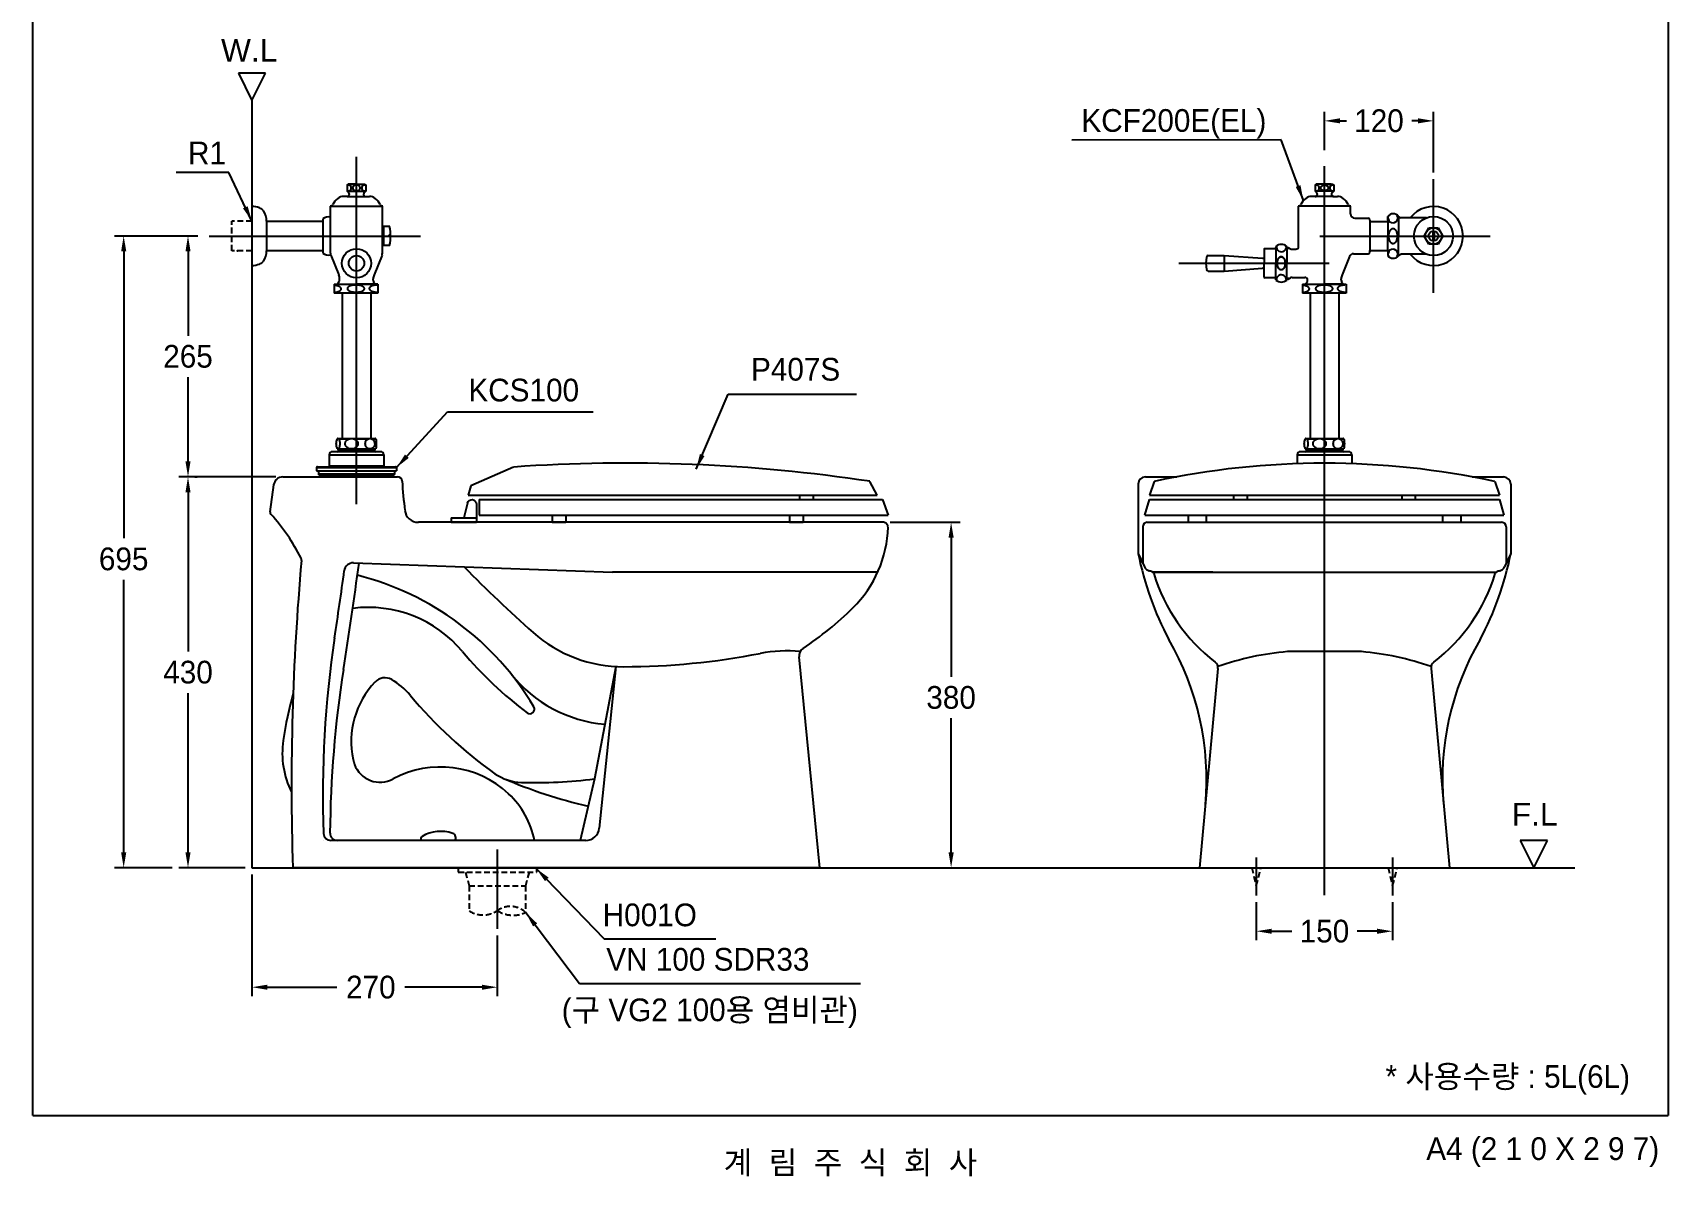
# Model space of a CAD drawing. Header units: millimetres. Extents: x 0 to 3800, y -67 to 2530.
# Drawn here: x 0 to 1800, y -67 to 1191 of the extents above; entities that cross this region are included whole.
import ezdxf
from ezdxf.enums import TextEntityAlignment as Align
from ezdxf.lldxf.tags import DXFTag

# ---------------------------------------------------------------- set-up
doc = ezdxf.new("R2010")
doc.units = ezdxf.units.MM
doc.linetypes.add('DASHED2', pattern=[9.525, 6.35, -3.175])
for name, color, linetype in [('TEXT', 7, 'Continuous'), ('내부선 및 부속', 4, 'Continuous'), ('도각라인', 255, 'Continuous'), ('외형선', 3, 'Continuous'), ('점선', 6, 'DASHED2'), ('중심선', 1, 'DASHED'), ('치수선', 7, 'Continuous')]:
    doc.layers.add(name, color=color, linetype=linetype)
doc.styles.add('____', font='')
doc.styles.add('타이틀', font='H2GTRM.TTF', dxfattribs={"height": 25})
doc.styles.get('____').set_extended_font_data('굴림')
tags = doc.linetypes.add('DASHDOT', pattern=[70, 31, -13, 13, -13]).pattern_tags.tags
tags[10:11] = [DXFTag(74, 4), DXFTag(75, 0), DXFTag(340, '0'), DXFTag(46, 0.0), DXFTag(50, 0.0), DXFTag(44, 0.0), DXFTag(45, 0.0)]
tags[8:9] = [DXFTag(74, 4), DXFTag(75, 0), DXFTag(340, '0'), DXFTag(46, 0.0), DXFTag(50, 0.0), DXFTag(44, 0.0), DXFTag(45, 0.0)]
tags[6:7] = [DXFTag(74, 4), DXFTag(75, 0), DXFTag(340, '0'), DXFTag(46, 0.0), DXFTag(50, 0.0), DXFTag(44, 0.0), DXFTag(45, 0.0)]
tags[4:5] = [DXFTag(74, 4), DXFTag(75, 0), DXFTag(340, '0'), DXFTag(46, 0.0), DXFTag(50, 0.0), DXFTag(44, 0.0), DXFTag(45, 0.0)]
tags = doc.linetypes.add('DASHED', pattern=[25.72, 12.86, -12.86]).pattern_tags.tags
tags[6:7] = [DXFTag(74, 4), DXFTag(75, 0), DXFTag(340, '0'), DXFTag(46, 0.0), DXFTag(50, 0.0), DXFTag(44, 0.0), DXFTag(45, 0.0)]
tags[4:5] = [DXFTag(74, 4), DXFTag(75, 0), DXFTag(340, '0'), DXFTag(46, 0.0), DXFTag(50, 0.0), DXFTag(44, 0.0), DXFTag(45, 0.0)]
doc.dimstyles.new('MSADIM', dxfattribs={"dimtxt": 33, "dimasz": 17, "dimexe": 10, "dimexo": 7.5, "dimgap": 10, "dimtad": 0, "dimtih": 1, "dimtoh": 1, "dimdec": 0, "dimzin": 1, "dimdsep": 46, "dimtxsty": '____', "dimcen": 11.25, "dimadec": 0, "dimazin": 0, "dimtfac": 1, "dimtdec": 0, "dimtix": 1, "dimtmove": 0, "dimatfit": 3, "dimfxl": 1, "dimtolj": 1, "dimtzin": 1, "dimarcsym": 0})

# ---------------------------------------------------------------- blocks, each defined once
blk = doc.blocks.new('*D9')
at = {"layer": '치수선', "color": 0, "linetype": 'Continuous', "lineweight": -2, "transparency": 16777216}
for p, q in [((181.8, 967.6), (160.9, 967.6)), ((170.9, 950.6), (170.9, 857.9)), ((170.9, 719.6), (170.9, 812.3)), ((267.6, 702.6), (160.9, 702.6))]:
    blk.add_line(p, q, dxfattribs=at)
at = {"layer": '치수선', "color": 0, "linetype": 'Continuous', "transparency": 16777216}
for points in [[(168.1, 950.6), (173.7, 950.6), (170.9, 967.6)], [(168.1, 719.6), (173.7, 719.6), (170.9, 702.6)]]:
    blk.add_solid(points, dxfattribs=at)
at = {"layer": '치수선', "color": 0, "linetype": 'Continuous', "transparency": 16777216, "insert": (170.9, 835.1), "char_height": 25, "attachment_point": 5, "style": '____'}
blk.add_mtext('\\A1;265', dxfattribs=at)
blk = doc.blocks.new('*D10')
at = {"layer": '치수선', "color": 0, "linetype": 'Continuous', "lineweight": -2, "transparency": 16777216}
for p, q in [((178.4, 702.6), (180.9, 702.6)), ((170.9, 685.6), (170.9, 510.4)), ((170.9, 289.6), (170.9, 464.8)), ((233.8, 272.6), (160.9, 272.6))]:
    blk.add_line(p, q, dxfattribs=at)
at = {"layer": '치수선', "color": 0, "linetype": 'Continuous', "transparency": 16777216}
for points in [[(168.1, 685.6), (173.7, 685.6), (170.9, 702.6)], [(168.1, 289.6), (173.7, 289.6), (170.9, 272.6)]]:
    blk.add_solid(points, dxfattribs=at)
at = {"layer": '치수선', "color": 0, "linetype": 'Continuous', "transparency": 16777216, "insert": (170.9, 487.6), "char_height": 25, "attachment_point": 5, "style": '____'}
blk.add_mtext('\\A1;430', dxfattribs=at)
blk = doc.blocks.new('*D11')
at = {"layer": '치수선', "color": 0, "linetype": 'Continuous', "lineweight": -2, "transparency": 16777216}
for p, q in [((181.8, 967.6), (90.1, 967.6)), ((100.1, 950.6), (100.1, 635)), ((100.1, 289.6), (100.1, 589.4)), ((153.4, 272.6), (90.1, 272.6))]:
    blk.add_line(p, q, dxfattribs=at)
at = {"layer": '치수선', "color": 0, "linetype": 'Continuous', "transparency": 16777216}
for points in [[(97.3, 950.6), (103, 950.6), (100.1, 967.6)], [(97.3, 289.6), (103, 289.6), (100.1, 272.6)]]:
    blk.add_solid(points, dxfattribs=at)
at = {"layer": '치수선', "color": 0, "linetype": 'Continuous', "transparency": 16777216, "insert": (100.1, 612.2), "char_height": 25, "attachment_point": 5, "style": '____'}
blk.add_mtext('\\A1;695', dxfattribs=at)
blk = doc.blocks.new('*D12')
at = {"layer": '치수선', "color": 0, "linetype": 'Continuous', "lineweight": -2, "transparency": 16777216}
for p, q in [((241.3, 265.1), (241.3, 131.1)), ((511.3, 197.9), (511.3, 131.1)), ((258.3, 141.1), (334.8, 141.1)), ((494.3, 141.1), (409.4, 141.1))]:
    blk.add_line(p, q, dxfattribs=at)
at = {"layer": '치수선', "color": 0, "linetype": 'Continuous', "transparency": 16777216}
for points in [[(258.3, 143.9), (258.3, 138.3), (241.3, 141.1)], [(494.3, 143.9), (494.3, 138.3), (511.3, 141.1)]]:
    blk.add_solid(points, dxfattribs=at)
at = {"layer": '치수선', "color": 0, "linetype": 'Continuous', "transparency": 16777216, "insert": (372.1, 141.1), "char_height": 25, "attachment_point": 5, "style": '____'}
blk.add_mtext('\\A1;270', dxfattribs=at)
blk = doc.blocks.new('*D13')
at = {"layer": '치수선', "color": 0, "linetype": 'Continuous', "lineweight": -2, "transparency": 16777216}
for p, q in [((943.8, 652.6), (1020.7, 652.6)), ((1010.7, 635.6), (1010.7, 482.6)), ((1010.7, 289.6), (1010.7, 437)), ((940.8, 272.6), (1020.7, 272.6))]:
    blk.add_line(p, q, dxfattribs=at)
at = {"layer": '치수선', "color": 0, "linetype": 'Continuous', "transparency": 16777216}
for points in [[(1007.9, 635.6), (1013.6, 635.6), (1010.7, 652.6)], [(1007.9, 289.6), (1013.6, 289.6), (1010.7, 272.6)]]:
    blk.add_solid(points, dxfattribs=at)
at = {"layer": '치수선', "color": 0, "linetype": 'Continuous', "transparency": 16777216, "insert": (1010.7, 459.8), "char_height": 25, "attachment_point": 5, "style": '____'}
blk.add_mtext('\\A1;380', dxfattribs=at)
blk = doc.blocks.new('*D14')
at = {"layer": '치수선', "color": 0, "linetype": 'Continuous', "lineweight": -2, "transparency": 16777216}
for p, q in [((1346.6, 234.7), (1346.6, 192.7)), ((1496.6, 234.7), (1496.6, 192.7)), ((1363.6, 202.7), (1385.7, 202.7)), ((1479.6, 202.7), (1457.6, 202.7))]:
    blk.add_line(p, q, dxfattribs=at)
at = {"layer": '치수선', "color": 0, "linetype": 'Continuous', "transparency": 16777216}
for points in [[(1363.6, 205.5), (1363.6, 199.9), (1346.6, 202.7)], [(1479.6, 205.5), (1479.6, 199.9), (1496.6, 202.7)]]:
    blk.add_solid(points, dxfattribs=at)
at = {"layer": '치수선', "color": 0, "linetype": 'Continuous', "transparency": 16777216, "insert": (1421.6, 202.7), "char_height": 25, "attachment_point": 5, "style": '____'}
blk.add_mtext('\\A1;150', dxfattribs=at)
blk = doc.blocks.new('*D15')
at = {"layer": '치수선', "color": 0, "linetype": 'Continuous', "lineweight": -2, "transparency": 16777216}
for p, q in [((1421.6, 1062.1), (1421.6, 1104.3)), ((1541.6, 1037.6), (1541.6, 1104.3)), ((1438.6, 1094.3), (1445.7, 1094.3)), ((1524.6, 1094.3), (1517.6, 1094.3))]:
    blk.add_line(p, q, dxfattribs=at)
at = {"layer": '치수선', "color": 0, "linetype": 'Continuous', "transparency": 16777216}
for points in [[(1438.6, 1097.1), (1438.6, 1091.5), (1421.6, 1094.3)], [(1524.6, 1097.1), (1524.6, 1091.5), (1541.6, 1094.3)]]:
    blk.add_solid(points, dxfattribs=at)
at = {"layer": '치수선', "color": 0, "linetype": 'Continuous', "transparency": 16777216, "insert": (1481.6, 1094.3), "char_height": 25, "attachment_point": 5, "style": '____'}
blk.add_mtext('\\A1;120', dxfattribs=at)

msp = doc.modelspace()

# ---------------------------------------------------------------- linework, layer by layer
at = {"layer": '내부선 및 부속', "linetype": 'Continuous'}
for p, q in [((346, 1011.1), (341.9, 1011.1)), ((347.3, 1024.6), (345.9, 1023.8)), ((345.9, 1023.8), (345.9, 1016.8)), ((345.9, 1016.8), (346.8, 1016.1)), ((345.9, 1016.8), (347.5, 1015.6)), ((345.9, 1016.8), (366.7, 1016.8)), ((346, 1011.1), (366.6, 1011.1)), ((356.3, 1024.6), (347.3, 1024.6)), ((348.8, 1024.6), (365.3, 1024.6)), ((366.7, 1016.8), (365.2, 1015.6)), ((365.3, 1024.6), (366.7, 1023.8)), ((366.7, 1016.8), (365.9, 1016.1)), ((366.6, 1011.1), (370.8, 1011.1)), ((366.7, 1023.8), (366.7, 1016.8)), ((1411.3, 1011.1), (1407.2, 1011.1)), ((1412.6, 1024.6), (1411.3, 1023.8)), ((1411.3, 1023.8), (1411.3, 1016.8)), ((1411.3, 1016.8), (1412.1, 1016.1)), ((1411.3, 1016.8), (1412.8, 1015.6)), ((1432, 1016.8), (1411.3, 1016.8)), ((1431.9, 1011.1), (1411.3, 1011.1)), ((1429.1, 1024.6), (1412.6, 1024.6)), ((1421.6, 1024.6), (1430.6, 1024.6)), ((1432, 1016.8), (1430.5, 1015.6)), ((1430.6, 1024.6), (1432, 1023.8)), ((1432, 1016.8), (1431.2, 1016.1)), ((1431.9, 1011.1), (1436.1, 1011.1)), ((1432, 1023.8), (1432, 1016.8)), ((327.8, 1000.6), (384.8, 1000.5)), ((327.8, 948.6), (327.8, 1000.6)), ((384.8, 1000.5), (384.7, 1000.6)), ((384.8, 948.6), (384.8, 1000.6)), ((1393.1, 998.6), (1393.1, 1000.6)), ((1393.1, 1000.5), (1393.3, 1000.6)), ((1450.1, 1000.6), (1393.1, 1000.5)), ((1393.1, 956.1), (1393.1, 998.6)), ((1450.1, 998.6), (1450.1, 1000.6)), ((1450.1, 992.1), (1450.1, 998.6)), ((257.3, 983.9), (257.3, 951.4)), ((257.3, 983.9), (319.3, 983.9)), ((319.3, 986.6), (319.3, 967.6)), ((386, 978), (385.5, 976.9)), ((386, 978), (386, 957.2)), ((393, 978), (386, 978)), ((1455.1, 987.1), (1469.6, 987.1)), ((1471.6, 985.1), (1471.6, 983.6)), ((1471.6, 983.6), (1471.6, 950.1)), ((1471.6, 983.6), (1491.3, 983.6)), ((1491.3, 984.9), (1491.3, 989.1)), ((1491.3, 984.9), (1491.3, 967.6)), ((1503, 988.6), (1503, 989.4)), ((1503, 989.2), (1505.7, 987.6)), ((1503, 988.6), (1503, 967.6)), ((1533.8, 987.6), (1505.7, 987.6)), ((1531.3, 967.6), (1536.4, 976.6)), ((1536.4, 976.6), (1546.8, 976.6)), ((1540.9, 973), (1540.9, 962.3)), ((1542.4, 973), (1542.4, 962.3)), ((1546.8, 976.6), (1552, 967.6)), ((319.3, 967.6), (319.3, 948.6)), ((386, 957.2), (385.5, 958.4)), ((393, 957.2), (386, 957.2)), ((393.8, 968.4), (391.8, 968.4)), ((391.8, 968.4), (391.8, 966.9)), ((393.8, 966.9), (391.8, 966.9)), ((1368.1, 956.1), (1368.1, 937.6)), ((1380.1, 956.1), (1380.1, 937.6)), ((1380.1, 955.1), (1381.6, 955.1)), ((1380.1, 954.1), (1383.4, 954.1)), ((1381.6, 955.1), (1384.4, 953.5)), ((1381.6, 954.1), (1381.6, 955.1)), ((1491.3, 950.4), (1491.3, 967.6)), ((1503, 946.6), (1503, 967.6)), ((1536.4, 958.6), (1531.3, 967.6)), ((1546.8, 958.6), (1536.4, 958.6)), ((1552, 967.6), (1546.8, 958.6)), ((319.3, 951.4), (257.3, 951.4)), ((328.2, 946.7), (337, 924.8)), ((384.5, 946.7), (375.7, 924.8)), ((1293.8, 946.1), (1311.2, 946.1)), ((1311.2, 946.1), (1311.2, 929.1)), ((1311.2, 946.1), (1353.4, 943.1)), ((1355.1, 952.6), (1355.1, 948.4)), ((1355.1, 948.4), (1355.1, 937.6)), ((1355.1, 922.6), (1355.1, 937.6)), ((1367.1, 953.6), (1356.1, 953.6)), ((1368.1, 919.2), (1368.1, 937.6)), ((1380.1, 919.2), (1380.1, 937.6)), ((1385.9, 953.1), (1390.1, 953.1)), ((1449.1, 945), (1441, 924.8)), ((1453.7, 948.1), (1469.6, 948.1)), ((1471.6, 950.1), (1471.6, 951.6)), ((1471.6, 951.6), (1491.3, 951.6)), ((1471.6, 951.6), (1491.3, 951.6)), ((1491.3, 950.4), (1491.3, 951.6)), ((1491.3, 950.4), (1491.3, 946.1)), ((1491.3, 950.4), (1491.3, 946.1)), ((1503, 946), (1505.7, 947.6)), ((1503, 946.6), (1503, 947.5)), ((1503, 946.6), (1503, 945.8)), ((1533.8, 947.6), (1505.7, 947.6)), ((337.8, 919), (337.8, 920.3)), ((374.8, 919), (374.8, 920.3)), ((374.8, 918.7), (374.8, 919.1)), ((1293.8, 929.1), (1311.2, 929.1)), ((1311.2, 929.1), (1353.4, 932.1)), ((1367.1, 921.6), (1356.1, 921.6)), ((1380.1, 921.1), (1383.4, 921.1)), ((1380.1, 920.1), (1381.6, 920.1)), ((1381.6, 920.1), (1384.4, 921.7)), ((1381.6, 921.1), (1381.6, 920.1)), ((1385.9, 922.1), (1400.1, 922.1)), ((1403.1, 918.7), (1403.1, 919.1)), ((1440.1, 919), (1440.1, 920.3)), ((331.8, 914.6), (331.8, 904.6)), ((331.8, 914.6), (355.8, 914.6)), ((379.8, 904.6), (331.8, 904.6)), ((335.9, 914.6), (336.1, 914.6)), ((336.3, 915.6), (337.4, 917.5)), ((336.3, 914.6), (336.3, 915.6)), ((340.4, 904.6), (340.4, 744.8)), ((379.8, 914.6), (355.8, 914.6)), ((356.1, 914.6), (376.6, 914.6)), ((372.2, 904.6), (372.2, 744.8)), ((376.3, 915.6), (375.1, 917.7)), ((376.2, 914.6), (376.1, 914.6)), ((376.2, 914.6), (376.6, 914.6)), ((376.3, 914.6), (376.3, 915.6)), ((379.8, 914.6), (379.8, 904.6)), ((1397.4, 914.6), (1421.4, 914.6)), ((1397.4, 914.6), (1397.4, 904.6)), ((1445.4, 904.6), (1397.4, 904.6)), ((1401.5, 914.6), (1401.6, 914.6)), ((1401.6, 915.6), (1402.9, 917.7)), ((1401.6, 914.6), (1401.6, 915.6)), ((1405.8, 904.6), (1405.8, 744.8)), ((1442.4, 914.6), (1421.4, 914.6)), ((1421.6, 914.6), (1445.4, 914.6)), ((1437.5, 904.6), (1437.5, 744.8)), ((1441.6, 915.6), (1440.5, 917.5)), ((1441.6, 914.6), (1441.6, 915.6)), ((1441.8, 914.6), (1441.6, 914.6)), ((1441.8, 914.6), (1442.2, 914.6)), ((1445.4, 914.6), (1445.4, 904.6)), ((529.3, 713.4), (482.3, 692.6)), ((482.3, 692.6), (479.3, 682.6)), ((929.3, 682.6), (921.3, 697.6)), ((1234.1, 697.6), (1229.1, 682.6)), ((1609.1, 697.6), (1614.1, 682.6)), ((478.5, 673.8), (474.4, 657.6)), ((479.3, 682.6), (929.3, 682.6)), ((488.3, 672.6), (488.3, 652.6)), ((491.3, 677.6), (935.3, 677.6)), ((491.3, 677.6), (491.3, 660.6)), ((843.8, 682.6), (843.8, 677.6)), ((858.8, 682.6), (858.8, 677.6)), ((935.3, 677.6), (941.3, 660.6)), ((1224.1, 660.6), (1229.1, 677.6)), ((1229.1, 682.6), (1614.1, 682.6)), ((1229.1, 677.6), (1614.1, 677.6)), ((1321.6, 682.6), (1321.6, 677.6)), ((1336.6, 682.6), (1336.6, 677.6)), ((1506.6, 682.6), (1506.6, 677.6)), ((1521.6, 682.6), (1521.6, 677.6)), ((1614.1, 677.6), (1619.1, 660.6)), ((460.7, 657.6), (488.3, 657.6)), ((460.7, 657.6), (460.7, 652.6)), ((460.7, 652.6), (488.3, 652.6)), ((491.3, 660.6), (941.3, 660.6)), ((571.7, 660.6), (571.7, 652.6)), ((571.7, 652.6), (586.7, 652.6)), ((586.7, 660.6), (586.7, 652.6)), ((833, 660.6), (833, 652.6)), ((833, 652.6), (848, 652.6)), ((848, 660.6), (848, 652.6)), ((1224.1, 660.6), (1619.1, 660.6)), ((1271.6, 660.6), (1271.6, 652.6)), ((1291.6, 660.6), (1291.6, 652.6)), ((1551.6, 660.6), (1551.6, 652.6)), ((1571.6, 660.6), (1571.6, 652.6))]:
    msp.add_line(p, q, dxfattribs=at)
at = {"layer": '내부선 및 부속'}
for p, q in [((335.2, 744.5), (335.4, 744.5)), ((335.7, 744.8), (377, 744.8)), ((336.6, 744.5), (348.6, 744.5)), ((353.2, 744.5), (369.5, 744.5)), ((372.8, 744.5), (377.5, 744.5)), ((1400.5, 744.5), (1400.8, 744.5)), ((1401, 744.8), (1442.3, 744.8)), ((1402, 744.5), (1413.9, 744.5)), ((1418.5, 744.5), (1434.8, 744.5)), ((1438.2, 744.5), (1442.8, 744.5)), ((326.3, 726.8), (326.1, 714.3)), ((326.3, 726.8), (386.4, 726.8)), ((382.9, 730.3), (329.8, 730.3)), ((335.2, 733.6), (335.4, 733.6)), ((335.7, 733.3), (377, 733.3)), ((336.3, 733.3), (336.3, 731.3)), ((376.3, 731.3), (336.3, 731.3)), ((336.6, 733.6), (348.6, 733.6)), ((353.2, 733.6), (369.5, 733.6)), ((372.8, 733.6), (377.5, 733.6)), ((376.3, 733.3), (376.3, 731.3)), ((386.4, 726.8), (386.5, 714.3)), ((1391.6, 726.8), (1391.5, 717.1)), ((1391.6, 726.8), (1451.7, 726.8)), ((1448.2, 730.3), (1395.1, 730.3)), ((1400.5, 733.6), (1400.8, 733.6)), ((1401, 733.3), (1442.3, 733.3)), ((1401.6, 733.3), (1401.6, 731.3)), ((1441.6, 731.3), (1401.6, 731.3)), ((1402, 733.6), (1413.9, 733.6)), ((1418.5, 733.6), (1434.8, 733.6)), ((1438.2, 733.6), (1442.8, 733.6)), ((1441.6, 733.3), (1441.6, 731.3)), ((1451.7, 726.8), (1451.8, 717.1)), ((312.4, 712.8), (312.3, 709.3)), ((312.3, 709.3), (400.3, 709.3)), ((312.4, 712.8), (400.3, 712.8)), ((313.4, 713.8), (399.3, 713.8)), ((314.7, 709.3), (314.5, 705.6)), ((398.1, 705.6), (314.5, 705.6)), ((397.6, 705), (315, 705)), ((315.9, 705), (315.9, 702.6)), ((396.7, 702.6), (315.9, 702.6)), ((386.5, 714.3), (326.1, 714.3)), ((396.8, 705), (396.7, 702.6)), ((398, 709.3), (398.1, 705.6)), ((400.3, 712.8), (400.3, 709.3))]:
    msp.add_line(p, q, dxfattribs=at)
at = {"layer": '내부선 및 부속', "linetype": 'Continuous', "flags": 128}
msp.add_lwpolyline([(478.5, 673.8, -0.883848), (488.3, 672.6)], format="xyb", dxfattribs=at)
at = {"layer": '내부선 및 부속', "linetype": 'Continuous'}
for centre, radius in [((1541.6, 967.6), 21.5), ((1541.6, 967.6), 9), ((1541.6, 967.6), 5.4), ((356.3, 937.6), 16), ((356.3, 937.6), 8.5)]:
    msp.add_circle(centre, radius, dxfattribs=at)
for centre, radius, start, end in [((348, 993.2), 20, 127.8233, 153.2498), ((341.9, 1001.1), 10, 90, 127.8233), ((347.3, 1020.4), 3.24, 244.0741, 115.9259), ((346, 1013.6), 2.5, 270, 54.4756), ((365.3, 1020.4), 3.24, 64.0741, 295.9259), ((366.6, 1013.6), 2.5, 125.5244, 270), ((370.8, 1001.1), 10, 52.1767, 90), ((364.6, 993.2), 20, 26.7502, 52.1767), ((1413.3, 993.2), 20, 127.8233, 153.2498), ((1407.2, 1001.1), 10, 90, 127.8233), ((1412.7, 1020.4), 3.24, 244.0741, 115.9259), ((1411.3, 1013.6), 2.5, 270, 54.4756), ((1430.6, 1020.4), 3.24, 64.0741, 295.9259), ((1431.9, 1013.6), 2.5, 125.5244, 270), ((1436.1, 1001.1), 10, 52.1767, 90), ((1430, 993.2), 20, 26.7502, 52.1767), ((239.8, 970.2), 30, 70.9929, 87.134), ((246, 989.2), 10, 37.1965, 68.8073), ((237.3, 984.1), 20, 359.2838, 33.7923), ((327.5, 1003.6), 3, 276.7194, 333.4346), ((385.2, 1003.6), 3, 206.5654, 263.2806), ((1392.8, 1003.6), 3, 276.7194, 333.4346), ((1450.5, 1003.6), 3, 206.5654, 263.2806), ((1455.1, 992.1), 5, 180, 270), ((1497.3, 984.6), 7.5, 39.9055, 143.1301), ((1496.9, 987.6), 5.44, 154.1576, 28.8551), ((1541.6, 967.6), 32.5, 217.9799, 142.0201), ((325.3, 978.6), 10, 75.6711, 127.05), ((384.3, 977.4), 1.3, 292.6199, 334.4413), ((323.8, 967.6), 70, 4.4244, 8.5378), ((323.8, 967.6), 70, 0.6139, 4.4244), ((1469.6, 985.1), 2, 0, 90), ((384.3, 957.8), 1.3, 25.5587, 67.3801), ((323.8, 967.6), 70, 351.4622, 355.5756), ((323.8, 967.6), 70, 355.5756, 359.3861), ((1367.1, 954.6), 1, 270, 0), ((1374.1, 949.4), 9, 48.1897, 131.8103), ((1374.1, 955.5), 5.22, 171.2455, 12.9421), ((1390.1, 956.1), 3, 270, 0), ((239.8, 965.1), 30, 272.866, 289.0071), ((246, 946), 10, 291.1927, 322.8035), ((237.3, 951.1), 20, 326.2077, 0.7162), ((325.3, 956.6), 10, 232.95, 285.8888), ((332.8, 948.6), 5, 180, 201.8014), ((379.8, 948.6), 5, 338.1986, 0), ((1327.8, 937.6), 36.6, 169.1799, 190.8201), ((1293.8, 944.1), 2, 90, 169.1799), ((1353.6, 947.1), 4, 266.3211, 292.0243), ((1356.1, 952.6), 1, 90, 180), ((1385.9, 956.1), 3, 240, 270), ((1453.7, 943.1), 5, 90, 158.1986), ((1469.6, 950.1), 2, 270, 0), ((1497.3, 950.6), 7.5, 216.8699, 320.0945), ((1496.9, 947.6), 5.44, 331.1449, 205.8424), ((325.8, 920.3), 12, 0, 21.8014), ((334.8, 919), 3, 330, 0), ((386.8, 920.3), 12, 158.1986, 180), ((376.8, 918.7), 2, 180, 210), ((1293.8, 931.1), 2, 190.8201, 270), ((1353.6, 928.1), 4, 67.9757, 93.6789), ((1356.1, 922.6), 1, 180, 270), ((1367.1, 920.6), 1, 0, 90), ((1374.1, 925.9), 9, 228.1897, 311.8103), ((1374.1, 919.7), 5.22, 347.0579, 188.7545), ((1385.9, 919.1), 3, 90, 120), ((1400.1, 919.1), 3, 0, 90), ((1401.1, 918.7), 2, 330, 0), ((1452.1, 920.3), 12, 158.1986, 180), ((1443.1, 919), 3, 180, 210), ((653.2, -1089.5), 1807.2, 81.4679, 93.9308), ((1421.6, -171.3), 888.9, 77.8229, 102.1771)]:
    msp.add_arc(centre, radius, start, end, dxfattribs=at)
at = {"layer": '내부선 및 부속'}
for centre, radius, start, end in [((335.7, 744.3), 0.5, 90, 157.6398), ((377, 744.3), 0.5, 22.3602, 90), ((1401, 744.3), 0.5, 90, 157.6398), ((1442.3, 744.3), 0.5, 22.3602, 90), ((329.8, 726.8), 3.5, 90, 179.3055), ((335.7, 733.8), 0.5, 202.3602, 270), ((335.3, 731.3), 1, 270, 0), ((377.3, 731.3), 1, 180, 270), ((377, 733.8), 0.5, 270, 337.6398), ((382.9, 726.8), 3.5, 0.6945, 90), ((1395.1, 726.8), 3.5, 90, 179.3055), ((1401, 733.8), 0.5, 202.3602, 270), ((1400.6, 731.3), 1, 270, 0), ((1442.6, 731.3), 1, 180, 270), ((1442.3, 733.8), 0.5, 270, 337.6398), ((1448.2, 726.8), 3.5, 0.6945, 90), ((313.4, 712.8), 1, 90, 179.3634), ((315, 705.5), 0.5, 178, 270), ((325.6, 714.3), 0.5, 270, 359.3055), ((387, 714.3), 0.5, 180.6945, 270), ((397.6, 705.5), 0.5, 270, 2), ((399.3, 712.8), 1, 0.6366, 90)]:
    msp.add_arc(centre, radius, start, end, dxfattribs=at)
at = {"layer": '내부선 및 부속', "linetype": 'Continuous'}
for points, weights in [([(356.3, 1023.6), (352.1, 1023.6), (352.1, 1020.5)], [1, 0.707106769085, 1]), ([(352.1, 1020.5), (352.1, 1017.4), (356.3, 1017.4)], [1, 0.707106769085, 1]), ([(360.4, 1020.5), (360.4, 1023.6), (356.3, 1023.6)], [1, 0.707106769085, 1]), ([(356.3, 1017.4), (360.4, 1017.4), (360.4, 1020.5)], [1, 0.707106769085, 1]), ([(1417.5, 1020.5), (1417.5, 1023.6), (1421.7, 1023.6)], [1, 0.707106769085, 1]), ([(1421.7, 1017.4), (1417.5, 1017.4), (1417.5, 1020.5)], [1, 0.707106769085, 1]), ([(1421.7, 1023.6), (1425.8, 1023.6), (1425.8, 1020.5)], [1, 0.707106769085, 1]), ([(1425.8, 1020.5), (1425.8, 1017.4), (1421.7, 1017.4)], [1, 0.707106769085, 1]), ([(1492.5, 967.5), (1492.5, 975.9), (1497.1, 975.9)], [1, 0.707106769085, 1]), ([(1497.1, 975.9), (1501.6, 975.9), (1501.6, 967.5)], [1, 0.707106769085, 1]), ([(1497.1, 959.1), (1492.5, 959.1), (1492.5, 967.5)], [1, 0.707106769085, 1]), ([(1501.6, 967.5), (1501.6, 959.1), (1497.1, 959.1)], [1, 0.707106769085, 1]), ([(1374, 944.8), (1369.4, 944.8), (1369.4, 937.7)], [1, 0.707106769085, 1]), ([(1369.4, 937.6), (1369.4, 944.7), (1374, 944.7)], [1, 0.707106769085, 1]), ([(1369.4, 937.7), (1369.4, 930.6), (1374, 930.6)], [1, 0.707106769085, 1]), ([(1374, 930.4), (1369.4, 930.4), (1369.4, 937.6)], [1, 0.707106769085, 1]), ([(1378.6, 937.7), (1378.6, 944.8), (1374, 944.8)], [1, 0.707106769085, 1]), ([(1374, 944.7), (1378.6, 944.7), (1378.6, 937.6)], [1, 0.707106769085, 1]), ([(1374, 930.6), (1378.6, 930.6), (1378.6, 937.7)], [1, 0.707106769085, 1]), ([(1378.6, 937.6), (1378.6, 930.4), (1374, 930.4)], [1, 0.707106769085, 1]), ([(331.8, 905.6), (339.5, 906.2), (339.5, 909.4)], [0.934149503708, 0.74491161108, 1]), ([(339.5, 909.4), (339.5, 912.5), (332.3, 913.3)], [1, 0.75529140234, 0.919484734535]), ([(355.7, 913.7), (346.3, 913.7), (346.3, 909.7)], [1, 0.707106769085, 1]), ([(346.3, 909.7), (346.3, 905.8), (355.7, 905.8)], [1, 0.707106769085, 1]), ([(365.1, 909.7), (365.1, 913.7), (355.7, 913.7)], [1, 0.707106769085, 1]), ([(355.7, 905.8), (365.1, 905.8), (365.1, 909.7)], [1, 0.707106769085, 1]), ([(379, 913.7), (370.4, 913.4), (370.4, 909.8)], [0.964678823948, 0.725984036922, 1]), ([(370.4, 909.8), (370.4, 905.8), (379.8, 905.8)], [1, 0.707261145115, 0.999691426754]), ([(1397.4, 905.6), (1405, 906.2), (1405, 909.4)], [0.934149503708, 0.74491161108, 1]), ([(1405, 909.4), (1405, 912.5), (1397.9, 913.3)], [1, 0.75529140234, 0.919484734535]), ([(1421.2, 913.7), (1411.8, 913.7), (1411.8, 909.7)], [1, 0.707106769085, 1]), ([(1411.8, 909.7), (1411.8, 905.8), (1421.2, 905.8)], [1, 0.707106769085, 1]), ([(1430.7, 909.7), (1430.7, 913.7), (1421.2, 913.7)], [1, 0.707106769085, 1]), ([(1421.2, 905.8), (1430.7, 905.8), (1430.7, 909.7)], [1, 0.707106769085, 1]), ([(1444.5, 913.7), (1436, 913.4), (1436, 909.8)], [0.964678823948, 0.725984036922, 1]), ([(1436, 909.8), (1436, 905.8), (1445.4, 905.8)], [1, 0.707261145115, 0.999691426754])]:
    msp.add_rational_spline(points, weights, degree=2, dxfattribs=at)
at = {"layer": '내부선 및 부속'}
for points, knots in [([(334.6, 735.4), (334.4, 735.9), (334.2, 737.1), (334.1, 739.1), (334.2, 741), (334.4, 742.2), (334.6, 742.7)], [0, 0, 0, 0, 0.22782, 0.499997, 0.77219, 1, 1, 1, 1]), ([(335.2, 744.5), (335.1, 744.3), (334.9, 743.8), (334.7, 743.2), (334.6, 742.7)], [0, 0, 0, 0, 0.254027, 1, 1, 1, 1]), ([(334.6, 742.7), (334.7, 743.1), (334.8, 743.5), (335.1, 744.1), (335.3, 744.3), (335.3, 744.4)], [0, 0, 0, 0, 0.573123, 0.803858, 1, 1, 1, 1]), ([(335.3, 744.4), (335.3, 744.4), (335.4, 744.4), (335.4, 744.5), (335.4, 744.5)], [0, 0, 0, 0, 0.25775, 1, 1, 1, 1]), ([(335.4, 744.5), (335.5, 744.6), (335.7, 744.7), (336, 744.7), (336.4, 744.7), (336.6, 744.6), (336.6, 744.5)], [0, 0, 0, 0, 0.262199, 0.5, 0.737801, 1, 1, 1, 1]), ([(336.6, 744.5), (336.8, 744.4), (337, 744), (337.2, 743.6), (337.3, 743.4)], [0, 0, 0, 0, 0.435949, 1, 1, 1, 1]), ([(337.3, 743.4), (337.4, 743), (337.6, 742.2), (337.9, 740.9), (338, 739.3), (337.9, 737.8), (337.7, 736.3), (337.4, 735.2), (337.1, 734.4), (336.9, 733.9), (336.7, 733.7), (336.6, 733.6)], [0, 0, 0, 0, 0.111596, 0.24947, 0.407177, 0.56844, 0.7146, 0.835755, 0.930172, 0.967952, 1, 1, 1, 1]), ([(348.6, 733.6), (348, 733.8), (346.8, 734.3), (345.5, 735.3), (344.7, 736.3), (344.2, 737.1), (343.9, 738.1), (343.7, 739.1), (343.9, 740), (344.2, 741), (344.7, 741.8), (345.5, 742.8), (346.8, 743.8), (348, 744.3), (348.6, 744.5)], [0, 0, 0, 0, 0.123247, 0.247361, 0.310061, 0.373108, 0.436462, 0.5, 0.563539, 0.626894, 0.689943, 0.752643, 0.876759, 1, 1, 1, 1]), ([(348.6, 744.5), (348.7, 744.5), (348.9, 744.6), (349.3, 744.6), (349.7, 744.7), (350.3, 744.7), (350.9, 744.7), (351.5, 744.7), (352, 744.7), (352.5, 744.6), (352.9, 744.6), (353.1, 744.5), (353.2, 744.5)], [0, 0, 0, 0, 0.062559, 0.12508, 0.250065, 0.375035, 0.5, 0.624966, 0.749935, 0.87492, 0.937441, 1, 1, 1, 1]), ([(353.2, 744.5), (353.8, 744.3), (355, 743.8), (356.3, 742.8), (357.1, 741.8), (357.6, 741), (357.9, 740), (358, 739.1), (357.9, 738.1), (357.6, 737.1), (357.1, 736.3), (356.3, 735.3), (355, 734.3), (353.8, 733.8), (353.2, 733.6)], [0, 0, 0, 0, 0.123276, 0.247388, 0.310077, 0.37311, 0.436457, 0.499999, 0.563544, 0.626897, 0.689931, 0.752615, 0.876724, 1, 1, 1, 1]), ([(369.5, 733.6), (369, 733.8), (368.4, 734.2), (367.6, 734.9), (366.9, 735.8), (366.2, 737.2), (365.9, 739.1), (366.2, 741), (366.9, 742.3), (367.6, 743.2), (368.4, 743.9), (369, 744.3), (369.5, 744.5)], [0, 0, 0, 0, 0.108635, 0.166542, 0.227368, 0.358414, 0.500001, 0.641587, 0.772633, 0.833459, 0.891366, 1, 1, 1, 1]), ([(369.5, 744.5), (369.6, 744.5), (369.7, 744.6), (370, 744.6), (370.3, 744.7), (370.8, 744.7), (371.2, 744.7), (371.6, 744.7), (372, 744.7), (372.4, 744.6), (372.6, 744.6), (372.8, 744.5), (372.8, 744.5)], [0, 0, 0, 0, 0.063494, 0.12628, 0.251103, 0.3756, 0.5, 0.6244, 0.748896, 0.87372, 0.936506, 1, 1, 1, 1]), ([(372.8, 744.5), (373.3, 744.3), (374.3, 743.7), (375.1, 742.9), (375.4, 742.4)], [0, 0, 0, 0, 0.476353, 1, 1, 1, 1]), ([(375.4, 742.4), (375.6, 742), (376, 741.2), (376.4, 739.8), (376.4, 738.4), (376.1, 737), (375.5, 735.8), (374.7, 734.8), (373.8, 734.1), (373.2, 733.7), (372.8, 733.6)], [0, 0, 0, 0, 0.127441, 0.263144, 0.402472, 0.538495, 0.666392, 0.78507, 0.895641, 1, 1, 1, 1]), ([(377.5, 744.5), (377.5, 744.3), (377.7, 743.8), (377.9, 743.2), (378.1, 742.7)], [0, 0, 0, 0, 0.254027, 1, 1, 1, 1]), ([(378.1, 735.4), (378.2, 735.9), (378.4, 737.1), (378.5, 739.1), (378.4, 741), (378.2, 742.2), (378.1, 742.7)], [0, 0, 0, 0, 0.22782, 0.499997, 0.77219, 1, 1, 1, 1]), ([(1399.9, 735.4), (1399.8, 735.9), (1399.5, 737.1), (1399.4, 739.1), (1399.5, 741), (1399.8, 742.2), (1399.9, 742.7)], [0, 0, 0, 0, 0.22782, 0.499997, 0.77219, 1, 1, 1, 1]), ([(1400.5, 744.5), (1400.5, 744.3), (1400.2, 743.8), (1400, 743.2), (1399.9, 742.7)], [0, 0, 0, 0, 0.254027, 1, 1, 1, 1]), ([(1399.9, 742.7), (1400, 743.1), (1400.2, 743.5), (1400.4, 744.1), (1400.6, 744.3), (1400.7, 744.4)], [0, 0, 0, 0, 0.573123, 0.803858, 1, 1, 1, 1]), ([(1400.7, 744.4), (1400.7, 744.4), (1400.7, 744.4), (1400.7, 744.5), (1400.8, 744.5)], [0, 0, 0, 0, 0.25775, 1, 1, 1, 1]), ([(1400.8, 744.5), (1400.8, 744.6), (1401, 744.7), (1401.4, 744.7), (1401.7, 744.7), (1401.9, 744.6), (1402, 744.5)], [0, 0, 0, 0, 0.262199, 0.5, 0.737801, 1, 1, 1, 1]), ([(1402, 744.5), (1402.1, 744.4), (1402.3, 744), (1402.5, 743.6), (1402.6, 743.4)], [0, 0, 0, 0, 0.435949, 1, 1, 1, 1]), ([(1402.6, 743.4), (1402.7, 743), (1403, 742.2), (1403.2, 740.9), (1403.3, 739.3), (1403.2, 737.8), (1403.1, 736.3), (1402.8, 735.2), (1402.5, 734.4), (1402.2, 733.9), (1402, 733.7), (1402, 733.6)], [0, 0, 0, 0, 0.111596, 0.24947, 0.407177, 0.56844, 0.7146, 0.835755, 0.930172, 0.967952, 1, 1, 1, 1]), ([(1413.9, 733.6), (1413.3, 733.8), (1412.1, 734.3), (1410.8, 735.3), (1410, 736.3), (1409.5, 737.1), (1409.2, 738.1), (1409.1, 739.1), (1409.2, 740), (1409.5, 741), (1410, 741.8), (1410.8, 742.8), (1412.1, 743.8), (1413.3, 744.3), (1413.9, 744.5)], [0, 0, 0, 0, 0.123247, 0.247361, 0.310061, 0.373108, 0.436462, 0.5, 0.563539, 0.626894, 0.689943, 0.752643, 0.876759, 1, 1, 1, 1]), ([(1413.9, 744.5), (1414, 744.5), (1414.2, 744.6), (1414.6, 744.6), (1415.1, 744.7), (1415.6, 744.7), (1416.2, 744.7), (1416.8, 744.7), (1417.3, 744.7), (1417.8, 744.6), (1418.2, 744.6), (1418.4, 744.5), (1418.5, 744.5)], [0, 0, 0, 0, 0.062559, 0.12508, 0.250065, 0.375035, 0.5, 0.624966, 0.749935, 0.87492, 0.937441, 1, 1, 1, 1]), ([(1418.5, 744.5), (1419.1, 744.3), (1420.3, 743.8), (1421.6, 742.8), (1422.4, 741.8), (1422.9, 741), (1423.2, 740), (1423.3, 739.1), (1423.2, 738.1), (1422.9, 737.1), (1422.4, 736.3), (1421.6, 735.3), (1420.3, 734.3), (1419.1, 733.8), (1418.5, 733.6)], [0, 0, 0, 0, 0.123276, 0.247388, 0.310077, 0.37311, 0.436457, 0.499999, 0.563544, 0.626897, 0.689931, 0.752615, 0.876724, 1, 1, 1, 1]), ([(1434.8, 733.6), (1434.4, 733.8), (1433.7, 734.2), (1432.9, 734.9), (1432.2, 735.8), (1431.5, 737.2), (1431.2, 739.1), (1431.5, 741), (1432.2, 742.3), (1432.9, 743.2), (1433.7, 743.9), (1434.4, 744.3), (1434.8, 744.5)], [0, 0, 0, 0, 0.108635, 0.166542, 0.227368, 0.358414, 0.500001, 0.641587, 0.772633, 0.833459, 0.891366, 1, 1, 1, 1]), ([(1434.8, 744.5), (1434.9, 744.5), (1435, 744.6), (1435.3, 744.6), (1435.7, 744.7), (1436.1, 744.7), (1436.5, 744.7), (1436.9, 744.7), (1437.3, 744.7), (1437.7, 744.6), (1438, 744.6), (1438.1, 744.5), (1438.2, 744.5)], [0, 0, 0, 0, 0.063494, 0.12628, 0.251103, 0.3756, 0.5, 0.6244, 0.748896, 0.87372, 0.936506, 1, 1, 1, 1]), ([(1438.2, 744.5), (1438.7, 744.3), (1439.6, 743.7), (1440.4, 742.9), (1440.7, 742.4)], [0, 0, 0, 0, 0.476353, 1, 1, 1, 1]), ([(1440.7, 742.4), (1441, 742), (1441.4, 741.2), (1441.7, 739.8), (1441.7, 738.4), (1441.4, 737), (1440.8, 735.8), (1440, 734.8), (1439.2, 734.1), (1438.5, 733.7), (1438.2, 733.6)], [0, 0, 0, 0, 0.127441, 0.263144, 0.402472, 0.538495, 0.666392, 0.78507, 0.895641, 1, 1, 1, 1]), ([(1442.8, 744.5), (1442.8, 744.3), (1443.1, 743.8), (1443.3, 743.2), (1443.4, 742.7)], [0, 0, 0, 0, 0.254027, 1, 1, 1, 1]), ([(1443.4, 735.4), (1443.5, 735.9), (1443.8, 737.1), (1443.9, 739.1), (1443.8, 741), (1443.5, 742.2), (1443.4, 742.7)], [0, 0, 0, 0, 0.22782, 0.499997, 0.77219, 1, 1, 1, 1]), ([(334.6, 735.4), (334.6, 735.2), (334.8, 734.6), (335, 734), (335.2, 733.6)], [0, 0, 0, 0, 0.246308, 1, 1, 1, 1]), ([(335.3, 733.7), (335.3, 733.8), (335.1, 734), (334.8, 734.6), (334.7, 735), (334.6, 735.4)], [0, 0, 0, 0, 0.196146, 0.426878, 1, 1, 1, 1]), ([(335.4, 733.6), (335.4, 733.6), (335.4, 733.7), (335.4, 733.7), (335.3, 733.7)], [0, 0, 0, 0, 0.242386, 1, 1, 1, 1]), ([(336.6, 733.6), (336.6, 733.5), (336.4, 733.4), (336, 733.4), (335.7, 733.4), (335.5, 733.5), (335.4, 733.6)], [0, 0, 0, 0, 0.262199, 0.5, 0.737801, 1, 1, 1, 1]), ([(353.2, 733.6), (353.1, 733.6), (352.9, 733.6), (352.5, 733.5), (352, 733.5), (351.5, 733.4), (350.9, 733.4), (350.3, 733.4), (349.7, 733.5), (349.3, 733.5), (348.9, 733.6), (348.7, 733.6), (348.6, 733.6)], [0, 0, 0, 0, 0.062559, 0.12508, 0.250065, 0.375035, 0.5, 0.624965, 0.749935, 0.87492, 0.937442, 1, 1, 1, 1]), ([(372.8, 733.6), (372.8, 733.6), (372.6, 733.6), (372.4, 733.5), (372, 733.5), (371.6, 733.4), (371.2, 733.4), (370.8, 733.4), (370.3, 733.5), (370, 733.5), (369.7, 733.6), (369.6, 733.6), (369.5, 733.6)], [0, 0, 0, 0, 0.063494, 0.12628, 0.251104, 0.3756, 0.5, 0.6244, 0.748897, 0.87372, 0.936506, 1, 1, 1, 1]), ([(378.1, 735.4), (378, 735.2), (377.8, 734.6), (377.6, 734), (377.5, 733.6)], [0, 0, 0, 0, 0.246308, 1, 1, 1, 1]), ([(1399.9, 735.4), (1399.9, 735.2), (1400.1, 734.6), (1400.3, 734), (1400.5, 733.6)], [0, 0, 0, 0, 0.246308, 1, 1, 1, 1]), ([(1400.7, 733.7), (1400.6, 733.8), (1400.4, 734), (1400.2, 734.6), (1400, 735), (1399.9, 735.4)], [0, 0, 0, 0, 0.196146, 0.426878, 1, 1, 1, 1]), ([(1400.8, 733.6), (1400.7, 733.6), (1400.7, 733.7), (1400.7, 733.7), (1400.7, 733.7)], [0, 0, 0, 0, 0.242386, 1, 1, 1, 1]), ([(1402, 733.6), (1401.9, 733.5), (1401.7, 733.4), (1401.4, 733.4), (1401, 733.4), (1400.8, 733.5), (1400.8, 733.6)], [0, 0, 0, 0, 0.262199, 0.5, 0.737801, 1, 1, 1, 1]), ([(1418.5, 733.6), (1418.4, 733.6), (1418.2, 733.6), (1417.8, 733.5), (1417.3, 733.5), (1416.8, 733.4), (1416.2, 733.4), (1415.6, 733.4), (1415.1, 733.5), (1414.6, 733.5), (1414.2, 733.6), (1414, 733.6), (1413.9, 733.6)], [0, 0, 0, 0, 0.062559, 0.12508, 0.250065, 0.375035, 0.5, 0.624965, 0.749935, 0.87492, 0.937442, 1, 1, 1, 1]), ([(1438.2, 733.6), (1438.1, 733.6), (1438, 733.6), (1437.7, 733.5), (1437.3, 733.5), (1436.9, 733.4), (1436.5, 733.4), (1436.1, 733.4), (1435.7, 733.5), (1435.3, 733.5), (1435, 733.6), (1434.9, 733.6), (1434.8, 733.6)], [0, 0, 0, 0, 0.063494, 0.12628, 0.251104, 0.3756, 0.5, 0.6244, 0.748897, 0.87372, 0.936506, 1, 1, 1, 1]), ([(1443.4, 735.4), (1443.3, 735.2), (1443.2, 734.6), (1443, 734), (1442.8, 733.6)], [0, 0, 0, 0, 0.246308, 1, 1, 1, 1])]:
    msp.add_open_spline(points, degree=3, knots=knots, dxfattribs=at)
at = {"layer": '도각라인', "color": 7}
for p, q in [((0, 0), (0, 2530)), ((1800, 2530), (1800, 0)), ((0, 0), (1800, 0))]:
    msp.add_line(p, q, dxfattribs=at)
at = {"layer": '외형선', "linetype": 'Continuous'}
for p, q in [((256.3, 1146.8), (226.3, 1146.8)), ((226.3, 1146.8), (241.3, 1116.8)), ((241.3, 1116.8), (256.3, 1146.8)), ((241.3, 1116.8), (241.3, 272.6)), ((1462.2, 510.3), (1381.1, 510.3)), ((1667, 302.6), (1637, 302.6)), ((1637, 302.6), (1652, 272.6)), ((1652, 272.6), (1667, 302.6)), ((241.3, 272.6), (1697.1, 272.6))]:
    msp.add_line(p, q, dxfattribs=at)
at = {"layer": '외형선'}
for p, q in [((275.1, 702.6), (401.6, 702.6)), ((1224.6, 702.6), (1259, 702.6)), ((1584.3, 702.6), (1618.6, 702.6)), ((261.3, 664), (265.2, 693.9)), ((1216.6, 694.6), (1216.6, 618.3)), ((1626.6, 694.6), (1626.6, 618.3)), ((936.3, 652.6), (424.4, 652.6)), ((1226.6, 652.6), (1616.6, 652.6)), ((1221.6, 647.6), (1221.6, 607.7)), ((1621.6, 647.6), (1621.6, 607.7)), ((1216.6, 618.3), (1223.5, 603.6)), ((1626.6, 618.3), (1619.8, 603.6)), ((353.1, 608), (638, 597.6)), ((929.9, 597.6), (638, 597.6)), ((1298.6, 597.6), (1232.8, 597.6)), ((1233.2, 597.6), (1610.5, 597.6)), ((866.3, 272.6), (843.4, 504.6)), ((641.7, 493.9), (618.3, 370.4)), ((641.7, 493.9), (623.5, 316.1)), ((1304.4, 491.8), (1284.1, 272.6)), ((1538.9, 491.8), (1559.1, 272.6)), ((618.3, 370.4), (602.5, 302.7)), ((608.6, 302.6), (328.1, 302.6)), ((866.3, 272.6), (286.3, 272.6)), ((1284.1, 272.6), (1559.1, 272.6))]:
    msp.add_line(p, q, dxfattribs=at)
for centre, radius, start, end in [((275.1, 692.6), 10, 90, 172.875), ((401.6, 697.6), 5, 3.5018, 90), ((1224.6, 694.6), 8, 90, 180), ((1618.6, 694.6), 8, 0, 90), ((935.6, 730.3), 530, 183.5018, 186.9905), ((264.3, 663.6), 3, 172.5945, 222.257), ((103, 517), 215, 26.5598, 42.257), ((424.4, 667.6), 15, 186.9905, 270), ((936.3, 647.6), 5, 358.4318, 90), ((1226.6, 647.6), 5, 90, 180), ((1616.6, 647.6), 5, 0, 90), ((811.4, 651), 130, 314.5751, 358.4318), ((290.8, 610.9), 5, 354.9292, 26.5598), ((1550.3, 683.8), 340, 191.1069, 208.1184), ((1293, 683.8), 340, 331.8816, 348.8931), ((3080.6, 363.4), 2795.8, 174.925, 181.8601), ((-4775, 1295.6), 5165, 351.423, 352.2522), ((-4775, 1295.6), 5180, 351.0585, 352.3688), ((352.7, 598), 10, 87.9172, 172.2522), ((280.3, 288.4), 315.5, 30.7176, 75.8713), ((1230.8, 607), 8, 205.1259, 255.0285), ((1222.2, 575.1), 25, 67.2141, 75.0285), ((1230.8, 595.4), 3, 17.055, 67.2141), ((1420.1, 653.5), 195, 197.055, 232.4771), ((1423.2, 653.5), 195, 307.5229, 342.945), ((1612.5, 595.4), 3, 112.7859, 162.945), ((1621, 575.1), 25, 104.9715, 112.7859), ((1612.5, 607), 8, 284.9715, 334.8741), ((369.3, 424), 135, 39.8198, 97.2969), ((642.9, 822), 370, 303.6214, 314.5751), ((1474.3, 353.1), 1155, 171.423, 182.1218), ((986.8, 370.1), 305, 354.7232, 30.2174), ((1856.4, 370.1), 305, 149.7826, 185.2768), ((795.6, 779.4), 420, 219.8198, 233.2328), ((853.3, 505.6), 10, 123.6214, 185.6478), ((1552.1, 300.1), 1225, 171.0585, 179.5068), ((1296.4, 492.5), 8, 354.7232, 52.4771), ((1546.9, 492.5), 8, 127.5229, 185.2768), ((445.5, 411.4), 95, 136.4305, 191.9101), ((387.6, 466.5), 15, 60.2247, 136.4305), ((357.8, 414.4), 75, 39.8171, 60.2247), ((642.9, 579.1), 149.3, 218.7141, 264.9024), ((715.9, 347.1), 445, 164.6781, 171.5555), ((795.6, 779.4), 495, 219.8171, 234.5832), ((547.2, 447), 5, 233.2328, 30.7176), ((642.9, 579.1), 149.3, 267.0144, 267.0195), ((369.7, 398.5), 95, 171.5555, 206.7865), ((391.7, 400), 40, 191.9101, 200.1649), ((382.3, 396.6), 30, 200.1649, 298.3467), ((448.8, 273.4), 110, 47.0637, 118.3467), ((539.8, 421.4), 55, 235.6374, 267.9908), ((735.3, 876.2), 550, 246.7345, 256.9657), ((539.8, 421.4), 55, 258.7756, 258.7842), ((554.7, 846.2), 480, 267.9908, 277.6138), ((459, 284.3), 95, 11.0867, 47.0637), ((328.1, 310.6), 8, 182.1218, 270), ((335.2, 310.6), 8, 179.5068, 270), ((430, 304.5), 3, 120.5694, 218.2559), ((448.8, 272.6), 40, 70.335, 120.5694), ((460.6, 305.6), 5, 323.7197, 70.335), ((608.6, 317.6), 15, 270, 354.1514), ((1474.3, 353.1), 1155, 182.5043, 182.5046)]:
    msp.add_arc(centre, radius, start, end, dxfattribs=at)
at = {"layer": '외형선', "linetype": 'Continuous'}
for centre, radius, start, end in [((1502.9, 1607.6), 1437, 224.3222, 228.4984), ((650, 643.7), 150, 228.4984, 270.167), ((648.1, 1293.7), 800, 270.167, 280.9943), ((829.3, 361.1), 150, 84.1671, 100.9943), ((1408, 196.5), 315, 94.9035, 109.2314), ((1435.2, 196.5), 315, 70.7686, 85.0965)]:
    msp.add_arc(centre, radius, start, end, dxfattribs=at)
at = {"layer": '점선'}
for p, q in [((241.3, 983.9), (219.3, 983.9)), ((219.3, 951.4), (219.3, 983.9)), ((241.3, 951.4), (219.3, 951.4)), ((468.3, 272.6), (468.3, 267.6)), ((554.3, 272.6), (554.3, 267.6)), ((1341.6, 272.6), (1346.6, 252.6)), ((1346.6, 252.6), (1351.6, 272.6)), ((1491.6, 272.6), (1496.6, 252.6)), ((1496.6, 252.6), (1501.6, 272.6)), ((468.3, 267.6), (554.3, 267.6)), ((476.3, 267.6), (480.3, 252.6)), ((480.3, 252.6), (542.3, 252.6)), ((480.3, 252.6), (480.3, 225.1)), ((546.3, 267.6), (542.3, 252.6)), ((542.3, 252.6), (542.3, 223.3))]:
    msp.add_line(p, q, dxfattribs=at)
for centre, radius, start, end in [((495.6, 248.7), 28.1, 237.1476, 305.6288), ((528.7, 252.4), 32.1, 237.1903, 295.1018), ((525.6, 205.6), 24.4, 46.5379, 123.8822)]:
    msp.add_arc(centre, radius, start, end, dxfattribs=at)
msp.add_point((225.5, 951.4), dxfattribs=at)
at = {"layer": '중심선', "linetype": 'DASHDOT'}
for p, q in [((356.3, 672.6), (356.3, 1054.6)), ((1421.6, 242.4), (1421.6, 1044.6)), ((1541.6, 905.1), (1541.6, 1030.1)), ((194.3, 967.6), (426.8, 967.6)), ((1416.6, 967.6), (1604.1, 967.6)), ((1261.2, 937.6), (1426.9, 937.6)), ((511.3, 292.6), (511.3, 205.4)), ((1346.6, 283.7), (1346.6, 242.2)), ((1496.6, 283.7), (1496.6, 242.2))]:
    msp.add_line(p, q, dxfattribs=at)
at = {"layer": '치수선', "linetype": 'Continuous'}
for p, q in [((782.5, 793.5), (906.6, 793.5)), ((618.8, 145.3), (911.1, 145.3))]:
    msp.add_line(p, q, dxfattribs=at)
at = {"layer": '치수선'}
msp.add_line((645.9, 194.5), (751.7, 194.5), dxfattribs=at)

# ---------------------------------------------------------------- texts
at = {"layer": 'TEXT', "style": '타이틀'}
for s, p in [('* 사용수량 : 5L(6L)', (1623.3, 42.9)), ('계  림  주  식  회  사', (900, -51.7))]:
    msp.add_text(s, height=25, dxfattribs=at).set_placement(p, align=Align.MIDDLE_CENTER)
msp.add_text('A4 (2 1 0 X 2 9 7)', height=25, dxfattribs=at).set_placement((1790, -36.5), align=Align.MIDDLE_RIGHT)
at = {"layer": 'TEXT', "char_height": 25, "attachment_point": 1, "line_spacing_factor": 0.963855, "style": '타이틀'}
for s, insert, width in [('\\fArial;W.L', (207.2, 1184.4), 248.993), ('\\A1;P407S', (790.5, 833.5), 248.993), ('\\A1;KCS100', (479.5, 810.6), 380.447), ('\\fArial;F.L', (1627.7, 343.9), 248.993), ('\\A1; H001O', (618.2, 233.2), 361.787), ('\\A1;VN 100 SDR33', (631.2, 184.3), 379.657), ('\\A1;(구 VG2 100{\\fGulim|b0|i0|c129|p50;용 염비관)}', (582.2, 128.7), 379.657)]:
    msp.add_mtext(s, dxfattribs=dict(at, insert=insert, width=width))
at = {"layer": 'TEXT', "linetype": 'Continuous', "insert": (1154.1, 1107.2), "char_height": 25, "width": 248.993, "attachment_point": 1, "line_spacing_factor": 0.963855, "style": '타이틀'}
msp.add_mtext('\\A1;KCF200E(EL)', dxfattribs=at)
at = {"layer": '치수선', "linetype": 'Continuous', "insert": (170.9, 1071.4), "char_height": 25, "width": 248.993, "attachment_point": 1, "line_spacing_factor": 0.963855, "style": '타이틀'}
msp.add_mtext('\\A1;R1', dxfattribs=at)

# ---------------------------------------------------------------- dimensions: what is measured, and where the dimension line sits
at = {"layer": '치수선', "linetype": 'Continuous'}
for base, p1, p2, picture, middle in [((1541.6, 1094.3), (1421.6, 1054.6), (1541.6, 1030.1), '*D15', (1481.6, 1094.3)), ((511.3, 141.1), (241.3, 272.6), (511.3, 205.4), '*D12', (372.1, 141.1))]:
    dim = msp.add_linear_dim(base=base, p1=p1, p2=p2, dimstyle='MSADIM', override={"dimtxt": 25}, dxfattribs=at)
    dim.commit()
    dim.dimension.update_dxf_attribs({"geometry": picture, "text_midpoint": middle, "dimtype": 160})
for base, p1, p2, picture, middle in [((100.1, 272.6), (189.3, 967.6), (160.9, 272.6), '*D11', (100.1, 612.2)), ((1010.7, 272.6), (936.3, 652.6), (933.3, 272.6), '*D13', (1010.7, 459.8))]:
    dim = msp.add_linear_dim(base=base, p1=p1, p2=p2, angle=90, dimstyle='MSADIM', override={"dimtxt": 25}, dxfattribs=at)
    dim.commit()
    dim.dimension.update_dxf_attribs({"geometry": picture, "text_midpoint": middle, "dimtype": 160})
for base, p1, p2, picture, middle in [((170.9, 702.6), (189.3, 967.6), (275.1, 702.6), '*D9', (170.9, 835.1)), ((170.9, 272.6), (170.9, 702.6), (241.3, 272.6), '*D10', (170.9, 487.6))]:
    dim = msp.add_linear_dim(base=base, p1=p1, p2=p2, angle=90, dimstyle='MSADIM', override={"dimtxt": 25}, dxfattribs=at)
    dim.commit()
    dim.dimension.update_dxf_attribs({"geometry": picture, "text_midpoint": middle})
dim = msp.add_linear_dim(base=(1496.6, 202.7), p1=(1346.6, 242.2), p2=(1496.6, 242.2), dimstyle='MSADIM', override={"dimtxt": 25}, dxfattribs=at)
dim.commit()
dim.dimension.update_dxf_attribs({"geometry": '*D14', "text_midpoint": (1421.6, 202.7)})

# ---------------------------------------------------------------- leaders
for points in [[(1398.4, 1006.6), (1374.1, 1073.4), (1143.5, 1072.9)], [(241.3, 983.9), (215.7, 1037.5), (157.8, 1037.5)], [(400.3, 712.8), (456.5, 774.1), (616.7, 774.1)]]:
    msp.add_leader(points, dimstyle='MSADIM', override={"dimtxt": 25}, dxfattribs=at)
at = {"layer": '치수선', "linetype": 'Continuous', "annotation_type": 0, "has_hookline": 1, "hookline_direction": 0}
for points, override in [([(730.1, 711), (765.5, 793.5), (782.5, 793.5)], {"dimtxt": 25}), ([(554, 271.9), (628.9, 194.5), (645.9, 194.5)], {"dimtxt": 30}), ([(542.6, 223.2), (601.8, 145.3), (618.8, 145.3)], {"dimtxt": 25})]:
    msp.add_leader(points, dimstyle='MSADIM', override=override, dxfattribs=at)

doc.saveas('drawing.dxf')
